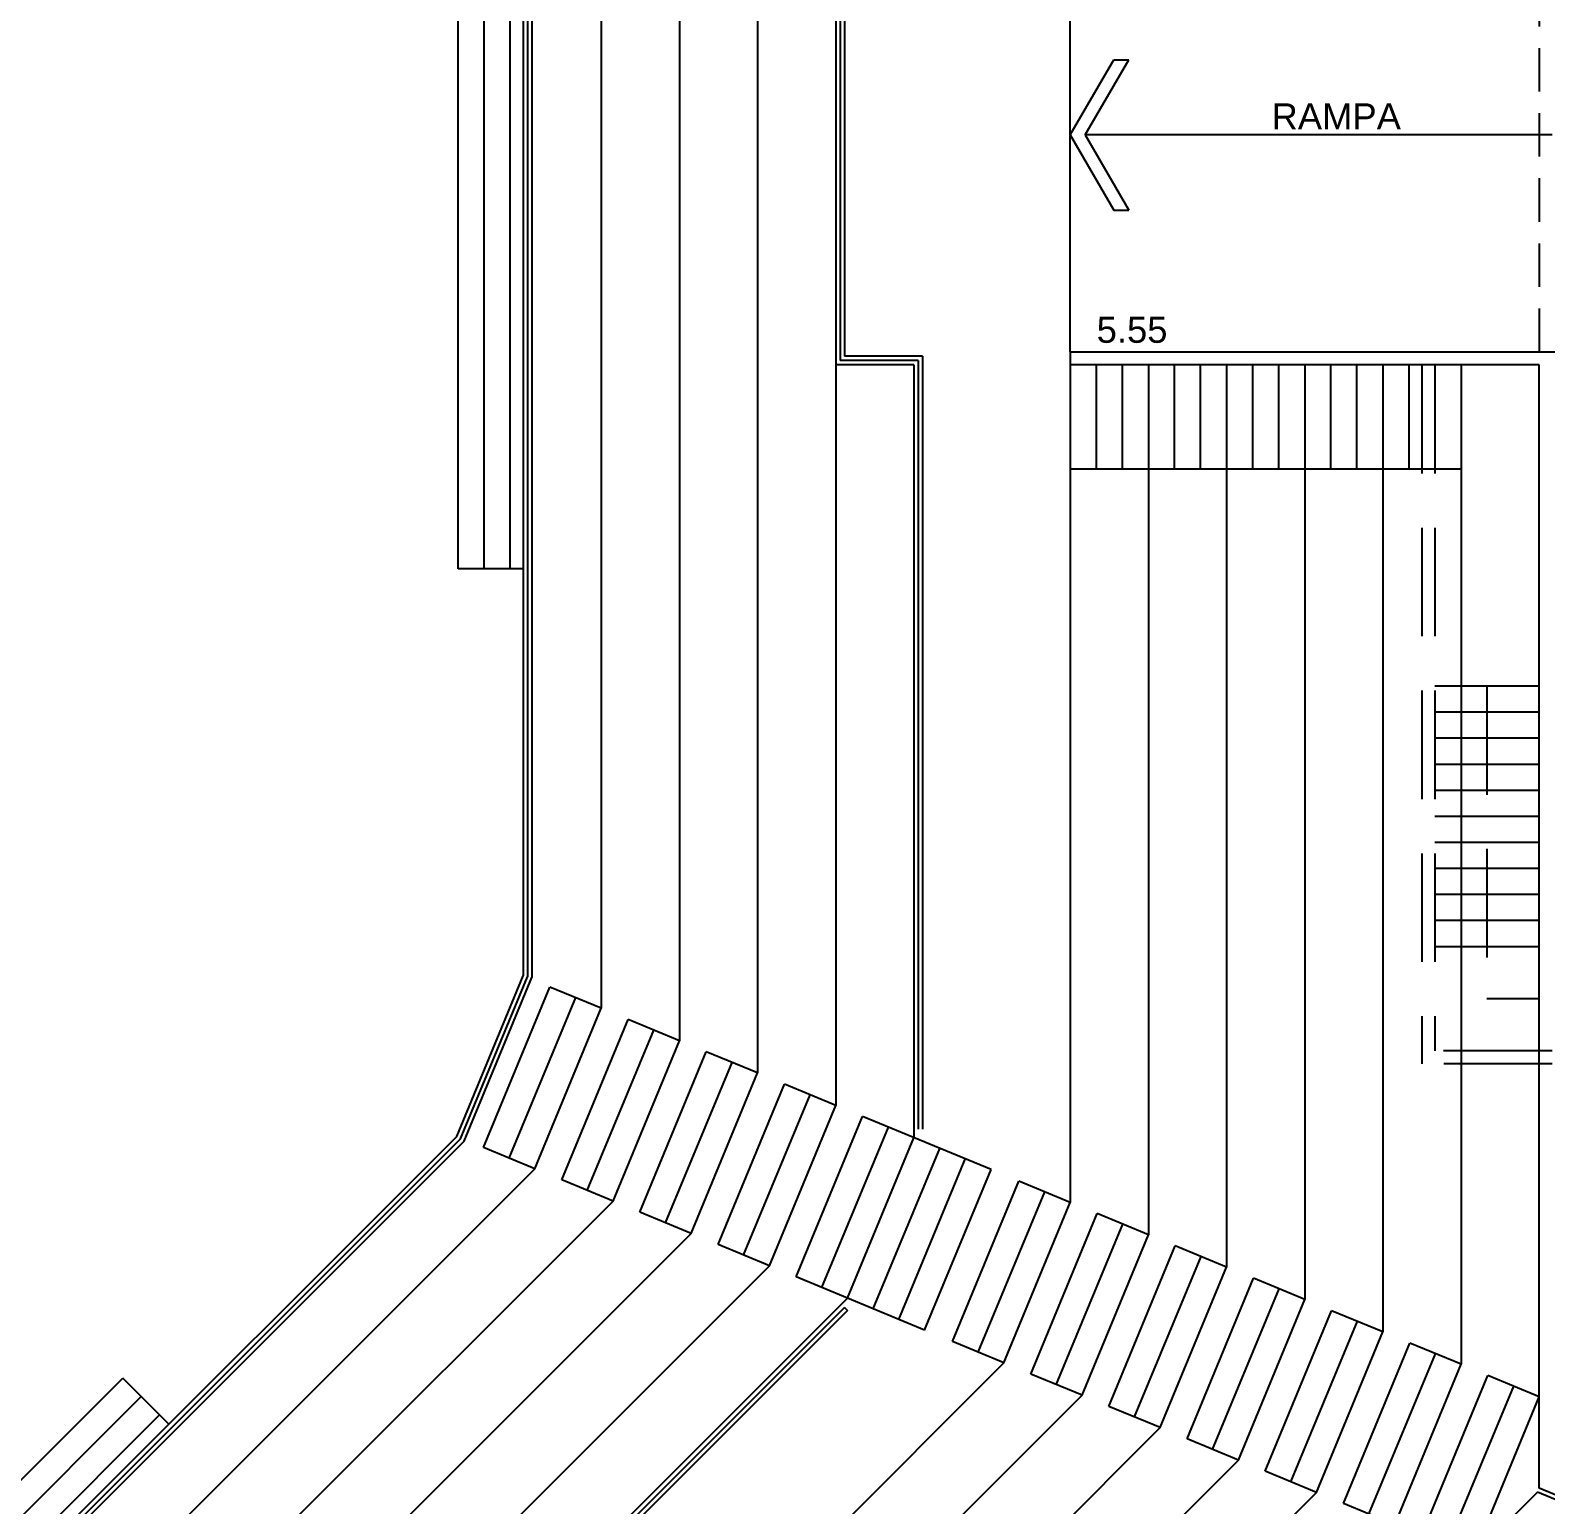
# Model space of a CAD drawing. Extents: x 652 to 872, y -56 to 210.
# Drawn here: x 798.19 to 815.63, y 118.8 to 135.78 of the extents above; entities that cross this region are included whole.
import ezdxf

# ---------------------------------------------------------------- set-up
doc = ezdxf.new("R2010")
doc.units = 0
doc.header["$LTSCALE"] = 2
doc.header["$PDMODE"] = 3
doc.linetypes.add('HIDDEN', pattern=[0.375, 0.25, -0.125])
doc.layers.get('0').update_dxf_attribs({"linetype": 'CONTINUOUS'})
doc.layers.get('DEFPOINTS').update_dxf_attribs({"linetype": 'CONTINUOUS'})
for name, color, linetype in [('ARQUIBANCADA-ARY', 2, 'CONTINUOUS'), ('ESQUADRIA-ARY', 2, 'CONTINUOUS'), ('MOBILIÁRIO-ARY', 7, 'CONTINUOUS'), ('PAREDE-ALTA-ARY', 1, 'CONTINUOUS'), ('PROJEÇÕES-VT-ARY', 7, 'HIDDEN'), ('RAMPA-INT-ARY', 7, 'CONTINUOUS'), ('TEXTO-PB-COR-ARY', 12, 'CONTINUOUS'), ('TEXTO-PB-COTAS-ARY', 12, 'CONTINUOUS')]:
    doc.layers.add(name, color=color, linetype=linetype)
doc.styles.add('ARIAL', font='arial.ttf', dxfattribs={"height": 0.5})
doc.styles.add('SEM_ESCALA', font='arial.ttf')
doc.dimstyles.new('DIMTIC100-ARY', dxfattribs={"dimtxt": 0.3, "dimasz": 0.12, "dimexe": 0.1, "dimexo": 0.15, "dimgap": 0.1, "dimtad": 1, "dimjust": 1, "dimtoh": 1, "dimrnd": 0.01, "dimzin": 0, "dimdsep": 46, "dimtxsty": 'SEM_ESCALA', "dimblk1": 'NONE', "dimblk2": 'NONE', "dimsah": 1, "dimcen": -0.1, "dimdle": 0.06, "dimse1": 1, "dimse2": 1, "dimsd1": 1, "dimsd2": 1, "dimclrd": 1, "dimclre": 1, "dimclrt": 2, "dimadec": 0, "dimazin": 0, "dimtfac": 1, "dimtix": 1, "dimtmove": 2, "dimatfit": 3, "dimldrblk": 'NONE', "dimfxl": 1, "dimtolj": 1, "dimtzin": 0, "dimarcsym": 0})

# ---------------------------------------------------------------- blocks, each defined once
blk = doc.blocks.new('*D160')
at = {"layer": 'DEFPOINTS', "color": 0, "linetype": 'ByBlock', "ltscale": 0.5}
for p in [(810.16, 132.077), (815.71, 132.077), (815.71, 132.077)]:
    blk.add_point(p, dxfattribs=at)
at = {"color": 2, "linetype": 'ByBlock', "ltscale": 0.5, "insert": (810.871, 132.33), "char_height": 0.3, "attachment_point": 5, "style": 'SEM_ESCALA'}
blk.add_mtext('\\A1;5.55', dxfattribs=at)
blk = doc.blocks.new('_NONE')
at = {"color": 0, "linetype": 'ByBlock', "ltscale": 0.5}
blk.add_circle((0, 0), 0.25, dxfattribs=at)

msp = doc.modelspace()

# ---------------------------------------------------------------- linework, layer by layer
at = {"layer": 'ARQUIBANCADA-ARY'}
for p, q in [((806.56, 145.383), (806.56, 123.772)), ((805.66, 145.01), (805.66, 124.144)), ((804.76, 144.637), (804.76, 124.517)), ((803.86, 144.264), (803.86, 124.89)), ((807.46, 137.227), (807.46, 131.927)), ((807.51, 137.177), (807.51, 131.977)), ((807.56, 137.127), (807.56, 132.027)), ((808.36, 131.927), (807.46, 131.927)), ((807.46, 131.927), (807.46, 123.399)), ((808.41, 131.977), (807.51, 131.977)), ((808.46, 132.027), (807.56, 132.027)), ((808.36, 131.927), (808.36, 123.026)), ((810.16, 131.927), (810.16, 122.28)), ((810.46, 130.727), (810.46, 131.927)), ((810.76, 130.727), (810.76, 131.927)), ((811.06, 131.927), (811.06, 121.908)), ((811.36, 130.727), (811.36, 131.927)), ((811.66, 130.727), (811.66, 131.927)), ((811.96, 131.927), (811.96, 121.535)), ((812.26, 130.727), (812.26, 131.927)), ((812.56, 130.727), (812.56, 131.927)), ((812.86, 131.927), (812.86, 121.162)), ((813.16, 130.727), (813.16, 131.927)), ((813.46, 130.727), (813.46, 131.927)), ((813.76, 131.927), (813.76, 120.789)), ((814.06, 130.727), (814.06, 131.927)), ((814.36, 130.727), (814.36, 131.927)), ((814.66, 131.927), (814.66, 120.417)), ((814.66, 130.727), (810.16, 130.727)), ((803.095, 123.042), (803.86, 124.89)), ((803.404, 122.914), (804.169, 124.762)), ((804.76, 124.517), (804.169, 124.762)), ((803.699, 122.792), (804.465, 124.64)), ((803.995, 122.669), (804.76, 124.517)), ((804.304, 122.542), (805.069, 124.389)), ((804.599, 122.419), (805.365, 124.267)), ((805.66, 124.144), (805.069, 124.389)), ((804.895, 122.297), (805.66, 124.144)), ((805.204, 122.169), (805.969, 124.017)), ((805.499, 122.046), (806.265, 123.894)), ((806.56, 123.772), (805.969, 124.017)), ((805.795, 121.924), (806.56, 123.772)), ((806.104, 121.796), (806.869, 123.644)), ((807.46, 123.399), (806.869, 123.644)), ((806.399, 121.674), (807.165, 123.521)), ((806.695, 121.551), (807.46, 123.399)), ((807.004, 121.423), (807.769, 123.271)), ((809.247, 122.659), (807.769, 123.271)), ((803.095, 123.042), (789.395, 109.343)), ((807.299, 121.301), (808.065, 123.149)), ((807.595, 121.178), (808.36, 123.026)), ((803.995, 122.669), (803.404, 122.914)), ((807.89, 121.056), (808.656, 122.904)), ((803.995, 122.669), (789.768, 108.443)), ((808.186, 120.933), (808.951, 122.781)), ((804.895, 122.297), (804.304, 122.542)), ((808.482, 120.811), (809.247, 122.659)), ((808.804, 120.678), (809.569, 122.525)), ((810.16, 122.28), (809.569, 122.525)), ((809.099, 120.555), (809.865, 122.403)), ((804.895, 122.297), (790.141, 107.543)), ((805.795, 121.924), (805.204, 122.169)), ((809.395, 120.433), (810.16, 122.28)), ((809.704, 120.305), (810.469, 122.153)), ((811.06, 121.908), (810.469, 122.153)), ((809.999, 120.182), (810.765, 122.03)), ((805.795, 121.924), (790.513, 106.643)), ((806.695, 121.551), (806.104, 121.796)), ((810.295, 120.06), (811.06, 121.908)), ((810.604, 119.932), (811.369, 121.78)), ((810.899, 119.81), (811.665, 121.657)), ((811.96, 121.535), (811.369, 121.78)), ((806.695, 121.551), (800.664, 115.521)), ((811.195, 119.687), (811.96, 121.535)), ((808.482, 120.811), (807.004, 121.423)), ((811.504, 119.559), (812.269, 121.407)), ((811.799, 119.437), (812.565, 121.285)), ((812.86, 121.162), (812.269, 121.407)), ((807.595, 121.178), (801.301, 114.884)), ((812.095, 119.314), (812.86, 121.162)), ((812.404, 119.186), (813.169, 121.034)), ((813.76, 120.789), (813.169, 121.034)), ((812.699, 119.064), (813.465, 120.912)), ((812.995, 118.942), (813.76, 120.789)), ((809.395, 120.433), (808.804, 120.678)), ((813.304, 118.814), (814.069, 120.661)), ((814.66, 120.417), (814.069, 120.661)), ((809.395, 120.433), (802.574, 113.611)), ((813.599, 118.691), (814.365, 120.539)), ((813.895, 118.569), (814.66, 120.417)), ((810.295, 120.06), (809.704, 120.305)), ((814.204, 118.441), (814.969, 120.289)), ((815.56, 120.044), (814.969, 120.289)), ((810.295, 120.06), (803.21, 112.975)), ((814.499, 118.318), (815.265, 120.166)), ((814.795, 118.196), (815.56, 120.044)), ((811.195, 119.687), (810.604, 119.932)), ((811.195, 119.687), (803.846, 112.339)), ((812.095, 119.314), (811.504, 119.559)), ((812.095, 119.314), (804.483, 111.702)), ((812.995, 118.942), (812.404, 119.186)), ((812.995, 118.942), (805.119, 111.066)), ((813.895, 118.569), (813.304, 118.814))]:
    msp.add_line(p, q, dxfattribs=at)
at = {"layer": 'ARQUIBANCADA-ARY', "linetype": 'HIDDEN'}
msp.add_line((815.56, 137.077), (815.56, 132.077), dxfattribs=at)
at = {"layer": 'ESQUADRIA-ARY'}
for p, q in [((803.91, 144.274), (803.91, 124.88)), ((803.96, 144.284), (803.96, 124.87)), ((808.41, 131.977), (808.41, 123.126)), ((808.46, 132.027), (808.46, 123.126)), ((803.137, 123.014), (803.91, 124.88)), ((803.18, 122.986), (803.96, 124.87)), ((803.137, 123.014), (789.423, 109.3)), ((803.18, 122.986), (789.452, 109.258)), ((807.559, 121.072), (801.301, 114.814)), ((807.595, 121.037), (801.301, 114.743)), ((807.559, 121.072), (807.595, 121.037))]:
    msp.add_line(p, q, dxfattribs=at)
at = {"layer": 'MOBILIÁRIO-ARY'}
for p, q in [((803.11, 129.577), (803.11, 139.577)), ((803.41, 129.577), (803.41, 139.577)), ((803.71, 129.577), (803.71, 139.577)), ((803.86, 129.577), (803.11, 129.577)), ((792.179, 113.187), (799.25, 120.258)), ((799.78, 119.728), (799.25, 120.258)), ((792.391, 112.975), (799.462, 120.046)), ((792.603, 112.763), (799.674, 119.834))]:
    msp.add_line(p, q, dxfattribs=at)
at = {"layer": 'PAREDE-ALTA-ARY'}
for p, q in [((810.16, 132.077), (810.16, 131.927)), ((810.16, 132.077), (815.81, 132.077)), ((815.557, 131.927), (810.16, 131.927)), ((815.557, 118.99), (815.557, 131.927)), ((815.538, 118.943), (806.39, 109.795)), ((818.929, 117.539), (815.538, 118.943)), ((818.948, 117.585), (815.557, 118.99))]:
    msp.add_line(p, q, dxfattribs=at)
at = {"layer": 'PROJEÇÕES-VT-ARY', "ltscale": 2.5}
for p, q in [((814.207, 131.927), (814.207, 123.877)), ((814.357, 131.927), (814.357, 124.027)), ((815.557, 128.227), (814.357, 128.227)), ((814.957, 128.227), (814.957, 124.627)), ((815.557, 127.927), (814.357, 127.927)), ((815.557, 127.627), (814.357, 127.627)), ((815.557, 127.327), (814.357, 127.327)), ((815.557, 127.027), (814.357, 127.027)), ((815.557, 126.727), (814.357, 126.727)), ((815.557, 126.427), (814.357, 126.427)), ((815.557, 126.127), (814.357, 126.127)), ((815.557, 125.827), (814.357, 125.827)), ((815.557, 125.527), (814.357, 125.527)), ((815.557, 125.227), (814.357, 125.227)), ((815.56, 124.627), (814.957, 124.627)), ((815.707, 124.027), (814.357, 124.027)), ((815.71, 123.877), (814.207, 123.877))]:
    msp.add_line(p, q, dxfattribs=at)
at = {"layer": 'RAMPA-INT-ARY'}
for p, q in [((810.16, 132.077), (810.16, 137.077)), ((810.16, 134.577), (810.66, 135.443)), ((810.333, 134.577), (810.833, 135.443)), ((810.66, 135.443), (810.833, 135.443)), ((810.16, 134.577), (810.66, 133.711)), ((815.71, 134.577), (810.333, 134.577)), ((810.333, 134.577), (810.833, 133.711)), ((810.66, 133.711), (810.833, 133.711))]:
    msp.add_line(p, q, dxfattribs=at)

# ---------------------------------------------------------------- texts
at = {"layer": 'TEXTO-PB-COR-ARY', "style": 'ARIAL'}
msp.add_text('RAMPA', height=0.3, dxfattribs=at).set_placement((812.477, 134.64))

# ---------------------------------------------------------------- dimensions: what is measured, and where the dimension line sits
at = {"layer": 'TEXTO-PB-COTAS-ARY', "ltscale": 0.5}
dim = msp.add_linear_dim(base=(815.71, 132.077), p1=(810.16, 132.077), p2=(815.71, 132.077), dimstyle='DIMTIC100-ARY', dxfattribs=at)
dim.commit()
dim.dimension.update_dxf_attribs({"geometry": '*D160', "text_midpoint": (810.871, 132.33)})

doc.saveas('drawing.dxf')
